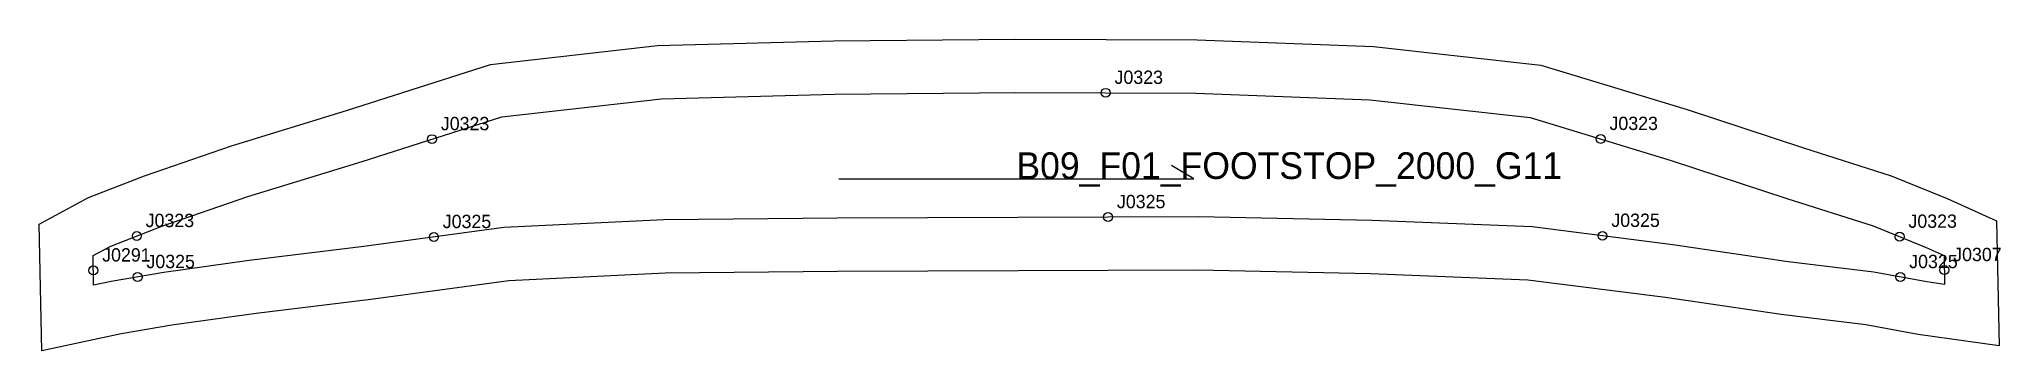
# Model space of a CAD drawing. Header units: millimetres. Extents: x -12 to 430, y -21 to 49.
import ezdxf

# ---------------------------------------------------------------- set-up
doc = ezdxf.new("R2010")
doc.units = ezdxf.units.MM
for name, color, linetype in [('CUT', 1, 'Continuous'), ('GRAIN', 3, 'Continuous'), ('LABEL', 7, 'Continuous'), ('NOTCH', 2, 'Continuous'), ('SEW', 5, 'Continuous')]:
    doc.layers.add(name, color=color, linetype=linetype)

msp = doc.modelspace()

# ---------------------------------------------------------------- linework, layer by layer
at = {"layer": 'CUT'}
msp.add_lwpolyline([(-12.14, 7.11), (-1.06, 13.05), (11.63, 17.99), (31.21, 24.71), (57.14, 32.66), (89.63, 43.03), (127.32, 47.29), (167.08, 48.33), (207.95, 48.7), (248.96, 48.61), (288.78, 47.06), (326.47, 42.91), (359.49, 32.89), (385.68, 24.26), (405.47, 17.99), (418.1, 12.86), (429.26, 7.8), (429.8, -20.27), (411.6, -17.78), (399.77, -15.58), (380.66, -13.25), (354.61, -9.43), (323.53, -5.51), (288.05, -4.07), (249.14, -3.26), (208.59, -3.39), (167.9, -3.58), (129.02, -3.91), (93.73, -5.64), (62.62, -9.85), (36.76, -13.01), (17.79, -15.68), (6.36, -17.6), (-11.59, -21.4), (-12.14, 7.11)], close=True, dxfattribs=at)
at = {"layer": 'GRAIN'}
for p, q in [((248.21, 17.26), (243.21, 20.26)), ((168.21, 17.26), (248.21, 17.26))]:
    msp.add_line(p, q, dxfattribs=at)
at = {"layer": 'NOTCH'}
for centre in [(228.35, 36.66), (76.43, 26.23), (339.96, 26.28), (228.89, 8.68), (9.86, 4.42), (76.86, 4.19), (340.38, 4.46), (407.38, 4.26), (0.06, -3.33), (10.04, -4.82), (407.55, -4.82), (417.47, -3.24)]:
    msp.add_circle(centre, 1, dxfattribs=at)
at = {"layer": 'SEW'}
msp.add_lwpolyline([(0, 0), (3.97, 2.13), (15.76, 6.71), (34.92, 13.3), (60.72, 21.21), (92.15, 31.24), (128.15, 35.31), (167.29, 36.33), (208, 36.7), (248.71, 36.61), (287.89, 35.09), (324.05, 31.11), (355.87, 21.45), (381.99, 12.84), (401.39, 6.69), (413.36, 1.83), (417.41, 0), (417.53, -6.48), (413.51, -5.93), (401.59, -3.71), (382.26, -1.36), (356.23, 2.46), (324.53, 6.46), (288.42, 7.92), (249.25, 8.74), (208.54, 8.61), (167.83, 8.42), (128.68, 8.09), (92.63, 6.32), (61.09, 2.05), (35.19, -1.11), (15.96, -3.82), (4.12, -5.81), (0.13, -6.66)], close=True, dxfattribs=at)

# ---------------------------------------------------------------- texts
at = {"layer": 'LABEL'}
for s, height, p in [('J0323', 3, (230.35, 38.66)), ('J0323', 3, (78.43, 28.23)), ('J0323', 3, (341.96, 28.28)), ('B09_F01_FOOTSTOP_2000_G11', 6, (208.21, 17.26)), ('J0325', 3, (230.89, 10.68)), ('J0323', 3, (11.86, 6.42)), ('J0325', 3, (78.86, 6.19)), ('J0325', 3, (342.38, 6.46)), ('J0323', 3, (409.38, 6.26)), ('J0291', 3, (2.06, -1.33)), ('J0325', 3, (12.04, -2.82)), ('J0325', 3, (409.55, -2.82)), ('J0307', 3, (419.47, -1.24))]:
    msp.add_text(s, height=height, dxfattribs=at).set_placement(p)

doc.saveas('drawing.dxf')
